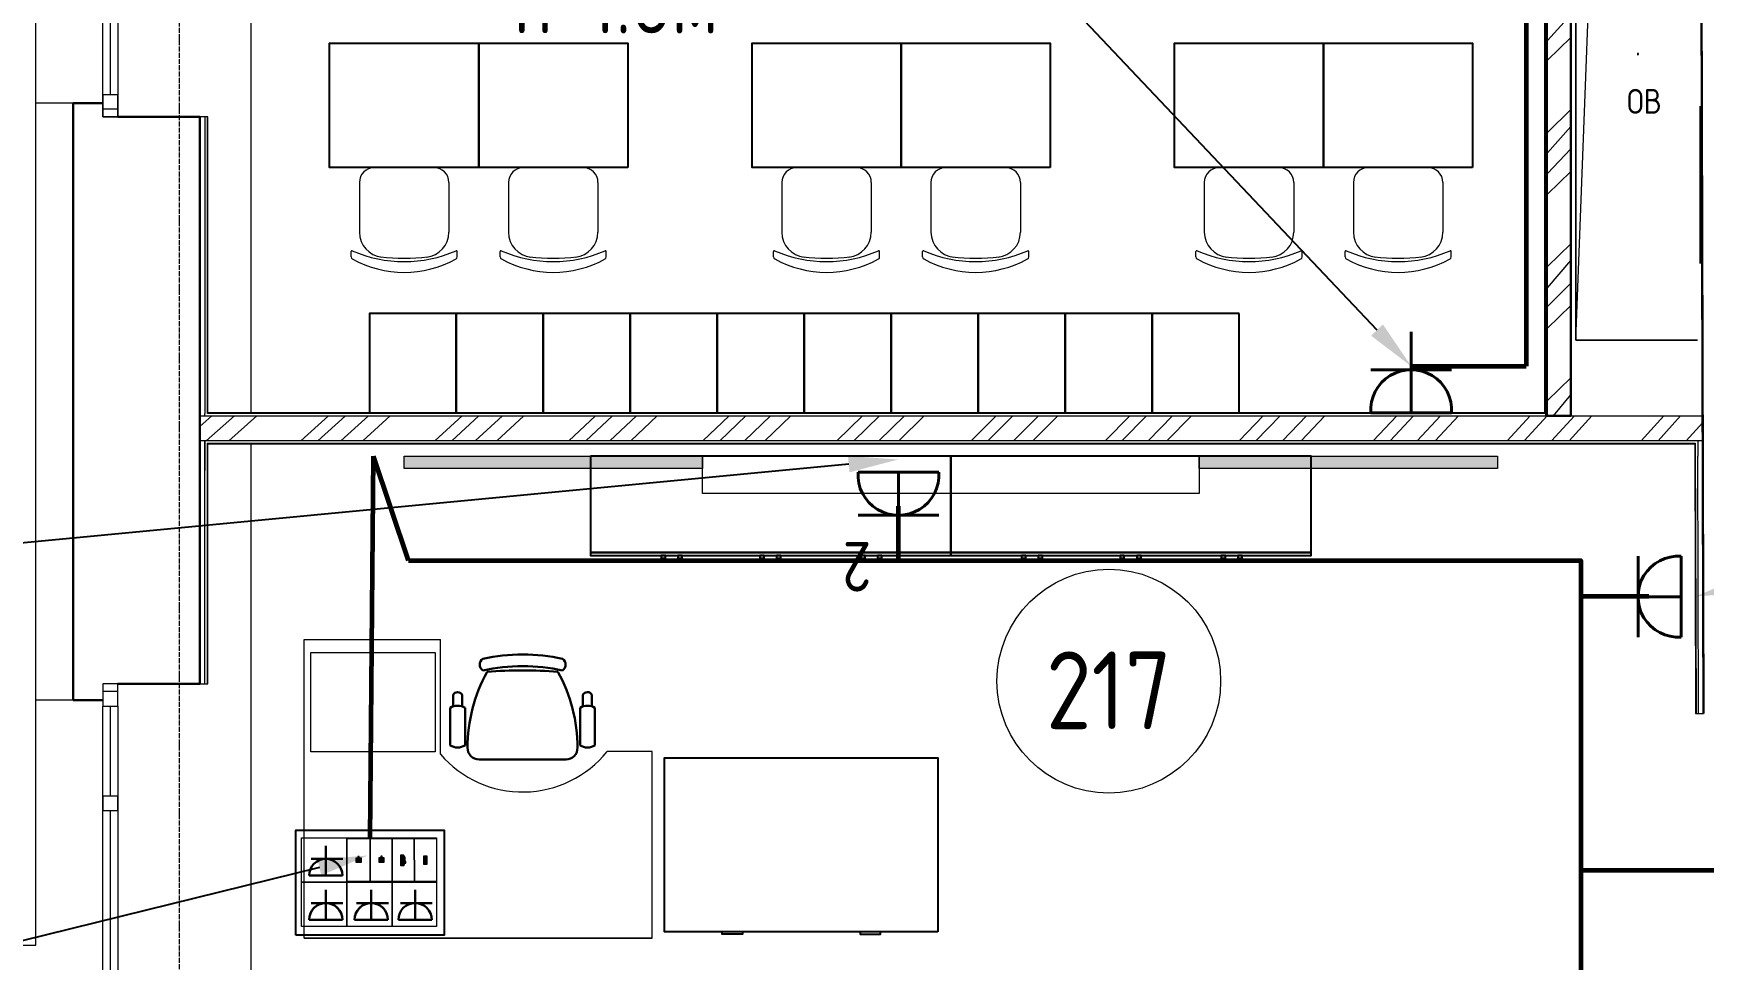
# Model space of a CAD drawing. Header units: millimetres. Extents: x -32 to 417638015, y -35 to 175284279.
# Drawn here: x 416878739 to 416885460, y 175258008 to 175261732 of the extents above; entities that cross this region are included whole.
import ezdxf
from ezdxf import colors
from ezdxf.entities.mleader import LeaderData, LeaderLine
from ezdxf.math import Vec2, Vec3

# ---------------------------------------------------------------- set-up
doc = ezdxf.new("R2010")
doc.units = ezdxf.units.MM
doc.linetypes.add('ADSK_Линия сетки', pattern=[25, 20, -2.5, 0, -2.5])
for name, color, linetype, lineweight in [('_ Окна', 7, 'Continuous', 9), ('_ЭМ_В полу', 26, 'Кабель в трубе', 60), ('_ЭМ_гофра', 5, 'Continuous', 60), ('_ЭМ_ТХобщее_слой', 7, 'Continuous', 30), ('Аннотация', 7, 'Continuous', 18), ('Обобщенные модели', 7, 'Continuous', 18), ('Окна', 7, 'Continuous', 9), ('Оси', 253, 'Continuous', 9), ('Перекрытие', 7, 'Continuous', 18), ('Стены наружные', 7, 'Continuous', 18), ('Стены несущие', 7, 'Continuous', 30), ('Стены отделка', 7, 'Continuous', 30), ('Стены штриховка', 7, 'Continuous', 9), ('ТХ', 5, 'Continuous', 0), ('ШТРИХОВКА', 252, 'Continuous', 15), ('Электро', 250, 'Continuous', 25), ('ЭМ', 5, 'Continuous', 40), ('ЭОМ_Кабель Быт. розеток', 5, 'Continuous', 30), ('ЭОМ_Кабель для СУП', 150, 'Continuous', 9)]:
    doc.layers.add(name, color=color, linetype=linetype, lineweight=lineweight)
for name, color, linetype in [('_ЭМ_Надписи', 7, 'Continuous'), ('PDF _СС_розетки', 7, 'Continuous'), ('ВНУТРЯНКА', 1, 'Continuous'), ('ЭОМ_Лотки рабочие', 5, 'Continuous')]:
    doc.layers.add(name, color=color, linetype=linetype)
doc.layers.add('PDF _ЭОМ _розетки', color=7, linetype='Continuous', true_color=0xeb0000)
doc.layers.add('Линии', color=7, linetype='Continuous', lineweight=9, true_color=0x00a600)
doc.styles.add('ELine', font='txt.shx')
doc.styles.add('GOST Common', font='GOST_Common.ttf', dxfattribs={"width": 0.9, "height": 349.9999999999996})
doc.styles.add('GOST Common_5', font='GOST_Common.ttf', dxfattribs={"width": 0.9, "height": 200})
doc.styles.add('ЭОМ', font='isocpeur.ttf', dxfattribs={"width": 0.85, "height": 250})
doc.linetypes.add('TRAY', pattern='A,12.119257,["_",ELine,S=4.5,R=90,X=0,Y=-1.555839],0.750382,["_",ELine,S=4.5,R=0,X=0,Y=-0.8058489999999999],1.314849,["_",ELine,S=4.5,R=0,X=0,Y=-0.8058489999999999],2.250029,["_",ELine,S=4.5,R=90,X=0,Y=-1.555839],13.565483', length=30)
doc.linetypes.add('Кабель в трубе', pattern='A,8,[133,ltypeshp.shx,S=1,R=0,X=10,Y=1.3],-3,[130,ltypeshp.shx,S=1.5,R=-45,X=-1.5,Y=0],8', length=19)
pattern_1 = [(45, (686.3573730537319, 338.699590410115), (-269.4076836320746, 269.4076836320746), []), (45, (776.1599730537273, 338.699590410115), (-269.4076836320746, 269.4076836320746), []), (45, (865.9625730537227, 338.699590410115), (-269.4076836320746, 269.4076836320746), []), (45, (955.7653730537277, 338.699590410115), (-269.4076836320746, 269.4076836320746), [])]

# ---------------------------------------------------------------- blocks, each defined once
blk = doc.blocks.new('Стул ученич штабелир №5-7')
at = {"color": 0, "linetype": 'ByBlock', "lineweight": -2}
for p, q in [((-120.064222017827, -6.874120663269423e-05), (120.064222017827, 6.874120663269423e-05)), ((-120.0642220180016, -6.874130849610083e-05), (120.0642220177106, 6.874110476928763e-05)), ((-179.935777982173, -59.99993125879337), (-179.935777982173, -260.3112319844695)), ((-179.9357779823476, -59.99993125888795), (-179.9357779823476, -260.3112319845714)), ((180.064222017827, -59.99993125879337), (180.064222017827, -260.3112319844695)), ((180.0642220177106, -59.99993125888795), (180.0642220177106, -260.3112319845714)), ((-213.4357779821148, -359.0004116515302), (-213.4357779821148, -337.3406056039639)), ((-213.4357779822894, -359.0004116516247), (-213.4357779822894, -337.3406056040585)), ((213.564222017827, -359.0004116515302), (213.564222017827, -337.3406056039639)), ((213.5642220176524, -359.0004116516247), (213.5642220176524, -337.3406056040585))]:
    blk.add_line(p, q, dxfattribs=at)
for centre, radius, start, end in [((-119.9357779822312, -59.99993125879337), 60.00000000000227, 90, 180), ((-119.9357779823476, -59.99993125885157), 59.99999999995964, 90, 180), ((120.0642220178852, -59.99993125879337), 60.00000000000227, 0, 90), ((120.0642220177106, -59.99993125885157), 59.99999999995964, 0, 90), ((-79.93577798217302, -260.3112319844549), 100.0000000000176, 180, 264.2584419996841), ((-79.93577798234764, -260.3112319845568), 100.0000000000176, 180, 264.2584419996841), ((80.06422201782698, -260.3112319844549), 100.0000000000176, 275.7415580003159, 0), ((80.06422201765236, -260.3112319845568), 100.0000000000176, 275.7415580003159, 0), ((-210.435777982173, -337.3406056039494), 2.999999999983853, 63.89783268162118, 180), ((-210.4357779823476, -337.340605604044), 2.999999999983853, 63.89783268162118, 180), ((0.06422201782697812, 142.3201924452005), 520.8201237039044, 246.3195110063149, 293.6804889936851), ((0.06422201765235513, 142.3201924450987), 520.8201237039044, 246.3195110063149, 293.6804889936851), ((210.564222017827, -337.3406056039494), 2.999999999983853, 0, 116.1021673183788), ((210.5642220176524, -337.340605604044), 2.999999999983853, 0, 116.1021673183788), ((-203.435777982173, -359.0004116515447), 9.999999999989248, 180, 238.068250632605), ((-203.4357779823476, -359.0004116516466), 9.999999999989248, 180, 238.068250632605), ((0.06422201782697812, 9.04909030158342), 430.5490215606072, 240.9916647866204, 299.0083352133797), ((0.06422201765235513, 9.049090301488832), 430.5490215606072, 240.9916647866204, 299.0083352133797), ((0.06422201782697812, 435.5341415462426), 800.3966485555333, 263.2469772545854, 276.7530227454146), ((0.06422201765235513, 435.5341415461407), 800.3966485555333, 263.2469772545854, 276.7530227454146), ((203.564222017827, -359.0004116515447), 9.999999999989248, 301.931749367395, 0), ((203.5642220176524, -359.0004116516466), 9.999999999989248, 301.931749367395, 0)]:
    blk.add_arc(centre, radius, start, end, dxfattribs=at)
blk = doc.blocks.new('Тх 2 этаж')
at = {"lineweight": 0, "true_color": 0x939598}
h = blk.add_hatch(color=252, dxfattribs=at)
h.dxf.hatch_style = 1
h.paths.add_polyline_path([(1979.99407722929, 26346.52363820921), (1979.99407722929, 26296.52363820921), (779.9940772292903, 26296.52363820921), (779.9940772292903, 26346.52363820921)])
h = blk.add_hatch(color=252, dxfattribs=at)
h.dxf.hatch_style = 1
h.paths.add_polyline_path([(5179.99407722929, 26346.52363820921), (5179.99407722929, 26296.52363820921), (3979.99407722929, 26296.52363820921), (3979.99407722929, 26346.52363820921)])
at = {"color": 252, "linetype": 'Continuous', "true_color": 0x939598}
for p, q in [((1529.99407722929, 25958.55113259784), (2979.99407722929, 25958.55113259784)), ((2979.99407722929, 25958.55113259784), (4429.99407722929, 25958.55113259784)), ((976.7254611783428, 25385.7791086458), (976.7462709405227, 25340.16806265054)), ((1013.471461689449, 25385.70490740769), (1013.466712830472, 25339.99209258979)), ((1499.152983496548, 25385.7038249913), (1499.15985208971, 25339.99101014755)), ((1535.901307828608, 25385.77786243561), (1535.880294763832, 25340.16681653348)), ((964.7082542619901, 25334.37260737404), (964.7079173318343, 25183.19168395916)), ((1024.935448920936, 25334.37247314857), (1024.935111990781, 25183.19154973346)), ((1487.691090951092, 25334.37144182593), (1487.690754020936, 25183.19051841082)), ((1547.915962119703, 25334.37130760535), (1547.915625189547, 25183.19038419047)), ((1081.233158993418, 25126.9288012748), (1431.392456238507, 25126.92802089074))]:
    blk.add_line(p, q, dxfattribs=at)
at = {"color": 252, "linetype": 'Continuous', "lineweight": 5, "true_color": 0x939598}
for p, q in [((377.9940772283589, 24408.52363820921), (377.9940772283589, 25608.52363820921)), ((377.9940772283589, 25608.52363820921), (925.9146523637464, 25608.52363820921)), ((925.9146523637464, 25147.54981065885), (925.9146523637464, 25608.52363820921)), ((1777.994077228359, 25158.52363820921), (1597.098398546106, 25158.52363820927)), ((1777.994077228359, 24408.52363819757), (1777.994077228359, 25158.52363819757)), ((1777.994077228359, 24408.52363820921), (1777.994077228359, 25158.52363820921)), ((1777.994077228359, 24408.52363819757), (377.9940772283589, 24408.52363820921)), ((377.9940772283589, 24408.52363820921), (1777.994077228359, 24408.52363820921))]:
    blk.add_line(p, q, dxfattribs=at)
at = {"color": 252, "true_color": 0x939598}
for points in [[(1079.99407722766, 27507.01640572725), (479.9940772276605, 27507.01640572725), (479.9940772276605, 28007.01640572737), (1079.99407722766, 28007.01640572737)], [(1679.994077228126, 27507.01640572725), (1079.994077228126, 27507.01640572725), (1079.994077228126, 28007.01640572737), (1679.994077228126, 28007.01640572737)], [(2779.994077228126, 27507.01640572725), (2179.994077228126, 27507.01640572725), (2179.994077228126, 28007.01640572737), (2779.994077228126, 28007.01640572737)], [(3379.994077228592, 27507.01640572725), (2779.994077228592, 27507.01640572725), (2779.994077228592, 28007.01640572737), (3379.994077228592, 28007.01640572737)], [(4479.994077228592, 27507.01640572725), (3879.994077228592, 27507.01640572725), (3879.994077228592, 28007.01640572737), (4479.994077228592, 28007.01640572737)], [(5079.994077229057, 27507.01640572725), (4479.994077229057, 27507.01640572725), (4479.994077229057, 28007.01640572737), (5079.994077229057, 28007.01640572737)]]:
    blk.add_lwpolyline(points, close=True, dxfattribs=at)
for points in [[(989.9940772292903, 26920.52363820921), (639.9940772292903, 26920.52363820921), (639.9940772292903, 26520.52363820921), (989.9940772292903, 26520.52363820921), (989.9940772292903, 26920.52363820921)], [(1339.99407722929, 26920.52363820921), (989.9940772292903, 26920.52363820921), (989.9940772292903, 26520.52363820921), (1339.99407722929, 26520.52363820921), (1339.99407722929, 26920.52363820921)], [(1689.99407722929, 26920.52363820921), (1339.99407722929, 26920.52363820921), (1339.99407722929, 26520.52363820921), (1689.99407722929, 26520.52363820921), (1689.99407722929, 26920.52363820921)], [(2039.99407722929, 26920.52363820921), (1689.99407722929, 26920.52363820921), (1689.99407722929, 26520.52363820921), (2039.99407722929, 26520.52363820921), (2039.99407722929, 26920.52363820921)], [(2389.99407722929, 26920.52363820921), (2039.99407722929, 26920.52363820921), (2039.99407722929, 26520.52363820921), (2389.99407722929, 26520.52363820921), (2389.99407722929, 26920.52363820921)], [(2739.99407722929, 26920.52363820921), (2389.99407722929, 26920.52363820921), (2389.99407722929, 26520.52363820921), (2739.99407722929, 26520.52363820921), (2739.99407722929, 26920.52363820921)], [(3089.99407722929, 26920.52363820921), (2739.99407722929, 26920.52363820921), (2739.99407722929, 26520.52363820921), (3089.99407722929, 26520.52363820921), (3089.99407722929, 26920.52363820921)], [(3439.99407722929, 26920.52363820921), (3089.99407722929, 26920.52363820921), (3089.99407722929, 26520.52363820921), (3439.99407722929, 26520.52363820921), (3439.99407722929, 26920.52363820921)], [(3789.99407722929, 26920.52363820921), (3439.99407722929, 26920.52363820921), (3439.99407722929, 26520.52363820921), (3789.99407722929, 26520.52363820921), (3789.99407722929, 26920.52363820921)], [(4139.99407722929, 26920.52363820921), (3789.99407722929, 26920.52363820921), (3789.99407722929, 26520.52363820921), (4139.99407722929, 26520.52363820921), (4139.99407722929, 26920.52363820921)]]:
    blk.add_lwpolyline(points, dxfattribs=at)
at = {"color": 252, "lineweight": 0, "true_color": 0x939598}
for points in [[(1979.99407722929, 26346.52363820921), (1979.99407722929, 26296.52363820921), (779.9940772292903, 26296.52363820921), (779.9940772292903, 26346.52363820921), (1979.99407722929, 26346.52363820921)], [(5179.99407722929, 26346.52363820921), (5179.99407722929, 26296.52363820921), (3979.99407722929, 26296.52363820921), (3979.99407722929, 26346.52363820921), (5179.99407722929, 26346.52363820921)]]:
    blk.add_lwpolyline(points, dxfattribs=at)
at = {"color": 252, "linetype": 'Continuous', "true_color": 0x939598}
for points in [[(1529.99407722929, 26346.52363820921), (1529.99407722929, 25946.52363820921), (2979.99407722929, 25946.52363820921), (2979.99407722929, 26346.52363820921)], [(2979.99407722929, 26346.52363820921), (2979.99407722929, 25946.52363820921), (4429.99407722929, 25946.52363820921), (4429.99407722929, 26346.52363820921)], [(1831.336487424443, 25946.52363820921), (1813.958817634615, 25946.52363820921), (1813.958817634615, 25936.30220468331), (1831.336487424443, 25936.30220468331)], [(1899.015041638981, 25946.52363820921), (1881.637371849152, 25946.52363820921), (1881.637371849152, 25936.30220468331), (1899.015041638981, 25936.30220468331)], [(2228.225936295814, 25946.52363820921), (2210.848266505986, 25946.52363820921), (2210.848266505986, 25936.30220468331), (2228.225936295814, 25936.30220468331)], [(2295.904490510351, 25946.52363820921), (2278.526820720523, 25946.52363820921), (2278.526820720523, 25936.30220468331), (2295.904490510351, 25936.30220468331)], [(2635.248710256885, 25946.52363820921), (2617.871040467056, 25946.52363820921), (2617.871040467056, 25936.30220468331), (2635.248710256885, 25936.30220468331)], [(2702.927264471422, 25946.52363820921), (2685.549594681594, 25946.52363820921), (2685.549594681594, 25936.30220468331), (2702.927264471422, 25936.30220468331)], [(3281.336487424443, 25946.52363820921), (3263.958817634615, 25946.52363820921), (3263.958817634615, 25936.30220468331), (3281.336487424443, 25936.30220468331)], [(3349.015041638981, 25946.52363820921), (3331.637371849152, 25946.52363820921), (3331.637371849152, 25936.30220468331), (3349.015041638981, 25936.30220468331)], [(3678.225936295814, 25946.52363820921), (3660.848266505986, 25946.52363820921), (3660.848266505986, 25936.30220468331), (3678.225936295814, 25936.30220468331)], [(3745.904490510351, 25946.52363820921), (3728.526820720523, 25946.52363820921), (3728.526820720523, 25936.30220468331), (3745.904490510351, 25936.30220468331)], [(4085.248710256885, 25946.52363820921), (4067.871040467056, 25946.52363820921), (4067.871040467056, 25936.30220468331), (4085.248710256885, 25936.30220468331)], [(4152.927264471422, 25946.52363820921), (4135.549594681594, 25946.52363820921), (4135.549594681594, 25936.30220468331), (4152.927264471422, 25936.30220468331)], [(2927.994077228359, 24433.52363820921), (1827.994077228359, 24433.52363820921), (1827.994077228359, 25133.52363820921), (2927.994077228359, 25133.52363820921)]]:
    blk.add_lwpolyline(points, close=True, dxfattribs=at)
at = {"color": 252, "linetype": 'Continuous', "lineweight": 5, "true_color": 0x939598}
for points in [[(3979.99407722929, 26196.52363820921), (1979.99407722929, 26196.52363820921), (1979.99407722929, 26346.52363820921), (3979.99407722929, 26346.52363820921)], [(404.4117862568237, 25557.26871759747), (904.4117862568237, 25557.26871759747), (904.4117862568237, 25157.26871759747), (404.4117862568237, 25157.26871759747)]]:
    blk.add_lwpolyline(points, close=True, dxfattribs=at)
at = {"color": 252, "linetype": 'Continuous', "true_color": 0x939598}
for points in [[(2141.269666156848, 24433.52363820921), (2141.269666156848, 24424.53391789517), (2059.449114457821, 24424.53391789517), (2059.449114457821, 24433.52363820921)], [(2614.71848829987, 24433.52363820921), (2614.71848829987, 24424.53391789517), (2696.539039998897, 24424.53391789517), (2696.539039998897, 24433.52363820921)]]:
    blk.add_lwpolyline(points, dxfattribs=at)
for centre, radius, start, end in [((1257.025393295917, 24801.22849568905), 747.5137961953548, 77.6019923053718, 102.3977723137098), ((1659.719642381417, 25175.39761291415), 624.4633710530684, 150.9067723083456, 180.1214723106648), ((1112.380397250294, 25508.0754911743), 28.12327221800075, 124.2914723103923, 235.7082723040991), ((1257.025289730984, 24754.75868768845), 747.5137961953538, 77.6019923053718, 102.3977723137098), ((1257.022990128375, 23722.92448292318), 1761.918570076576, 85.39382231398093, 94.65462231093323), ((852.9154828650644, 25175.40243153961), 624.4533800444574, 359.8779723083235, 29.10589230348115), ((1401.673539976473, 25508.07484643994), 28.12280751992464, 304.2900723023849, 55.70964231347127), ((994.8229018595302, 25284.35267127602), 58.38480618133872, 58.9509823097884, 121.0487723124128), ((995.1135450528236, 25377.18587076938), 20.23648610886494, 24.89545230953778, 155.3353723126191), ((1517.80341505853, 25284.35150573304), 58.38485265115693, 58.95101230724548, 121.0487723124128), ((1517.543391191983, 25377.2588257973), 20.23648610886201, 24.89545230953778, 155.3353723126191), ((994.8227878835751, 25233.21148582635), 58.38482941624959, 238.9509723039595, 301.0487723124128), ((1080.6384466585, 25172.34072542179), 45.41608186922892, 177.813472307015, 270.7478723090622), ((1431.985047497437, 25172.33971004252), 45.4158030504315, 269.2518723107988, 2.186637302492644), ((1517.803301082342, 25233.21032028337), 58.38480618134817, 238.9509723039595, 301.0487723124128)]:
    blk.add_arc(centre, radius, start, end, dxfattribs=at)
at = {"color": 252, "linetype": 'Continuous', "lineweight": 5, "true_color": 0x939598}
blk.add_arc((1256.930686229724, 25432.90524788323), 437.0347128431037, 220.763286195209, 321.1101143190812, dxfattribs=at)
at = {"layer": 'ТХ', "color": 252, "lineweight": 0, "true_color": 0x939598}
for p in [(779.9940772276605, 27507.01640572725), (1379.994077228126, 27507.01640572725), (2479.994077228126, 27507.01640572725), (3079.994077228592, 27507.01640572725), (4179.994077228592, 27507.01640572725), (4779.994077229523, 27507.01640572725)]:
    blk.add_blockref('Стул ученич штабелир №5-7', p, dxfattribs=at)
blk = doc.blocks.new('План 2 этажа')
h = blk.add_hatch()
h.set_pattern_fill('ANSI34', color=8, scale=20)
h.set_pattern_definition(pattern_1)
h.paths.add_polyline_path([(-214.2402986002853, 31438.49632768584), (-194.077273907722, 31438.49632768585), (308.645120384288, 31438.55585617931), (308.3464703521458, 31538.49632768588), (-214.2402986002853, 31538.49632768588), (-214.2402986002853, 31768.49632768579), (307.7409053487354, 31768.49632768587), (307.3832166110515, 31888.49632768585), (-214.2402986002853, 31888.49632768585), (-308.2402986002853, 31888.49632768585), (-308.2402986002853, 28833.69959041013), (-214.2402986002853, 28833.69959041013)])
h = blk.add_hatch()
h.set_pattern_fill('ANSI34', color=8, scale=20)
h.set_pattern_definition(pattern_1)
h.paths.add_polyline_path([(316.6185456646845, 28733.69953459889), (316.3183009742934, 28833.69959041013), (-5731.430305129034, 28833.69959041013), (-5731.430305129034, 28733.6995345989)])
at = {"layer": '_ Окна', "color": 8}
for p, q in [((-6091.430305129943, 30126.47255032654), (-6091.430305129944, 30486.47255032654)), ((-6061.430305129958, 30066.47255032655), (-6121.430305129958, 30066.47255032655)), ((-6061.430305129965, 27725.69399087432), (-6121.430305129965, 27725.69399087432)), ((-6091.430305129944, 27305.69399087432), (-6091.430305129944, 27665.69399087432)), ((-6091.430305129944, 26505.69399087432), (-6091.430305129944, 27245.69399087432))]:
    blk.add_line(p, q, dxfattribs=at)
at = {"layer": '_ Окна', "color": 8, "lineweight": 18}
for p, q in [((-6121.430305129958, 30126.47255032655), (-6061.430305129958, 30126.47255032655)), ((-6121.430305129958, 30036.47255032655), (-6121.430305129958, 30126.47255032655)), ((-6061.430305129958, 30126.47255032655), (-6061.430305129958, 30036.47255032655)), ((-6061.430305129958, 30036.47255032655), (-6121.430305129958, 30036.47255032655)), ((-6061.430305129965, 27755.69399087432), (-6121.430305129965, 27755.69399087432)), ((-6121.430305129965, 27755.69399087432), (-6121.430305129965, 27665.69399087432)), ((-6061.430305129965, 27665.69399087432), (-6061.430305129965, 27755.69399087432)), ((-6121.430305129965, 27665.69399087432), (-6061.430305129965, 27665.69399087432)), ((-6121.430305129963, 27305.69399087432), (-6061.430305129963, 27305.69399087432)), ((-6121.430305129963, 27245.69399087432), (-6121.430305129963, 27305.69399087432)), ((-6061.430305129963, 27305.69399087432), (-6061.430305129963, 27245.69399087432)), ((-6061.430305129963, 27245.69399087432), (-6121.430305129963, 27245.69399087432))]:
    blk.add_line(p, q, dxfattribs=at)
at = {"layer": 'Линии', "color": 8}
blk.add_circle((-2073.7050803483, 27766.89781192417), 450.0000000000006, dxfattribs=at)
at = {"layer": 'Обобщенные модели', "color": 8}
for p, q in [((-194.0772739077213, 29138.49632768585), (-194.0772739077213, 31438.49632768585)), ((-194.0772739077213, 31438.49632768585), (-194.0772739077213, 29138.49632768585)), ((-194.0772739077213, 29138.49632768585), (-110.7439405743951, 31355.16299435252)), ((305.9227260922786, 30078.70193035294), (305.9227260922786, 29445.98112411815)), ((305.9227260922786, 29445.98112411815), (305.9227260922786, 30078.70193035294)), ((295.4030753183682, 29138.49632768585), (-194.0772739077213, 29138.49632768585)), ((-194.0772739077213, 29138.49632768585), (295.4030753183682, 29138.49632768585))]:
    blk.add_line(p, q, dxfattribs=at)
for radius, start, end in [(2.500000000000002, 0, 180), (2.500000000000002, 180, 0), (2.499999999999999, 60.00000000004216, 165.0000000000051), (2.500000000000002, 194.9999999999949, 269.9999999999996), (2.499999999999998, 299.9999999999578, 0)]:
    blk.add_arc((55.92272609227803, 30288.49632768585), radius, start, end, dxfattribs=at)
at = {"layer": 'Окна', "color": 8}
for p, q in [((-6121.430305129956, 30126.47255032654), (-6121.430305129956, 30486.47255032654)), ((-6061.430305129868, 30486.47255032654), (-6061.430305129868, 30126.47255032654)), ((-6121.430305129958, 30126.47255032655), (-6121.430305129958, 30036.47255032655)), ((-6061.430305129958, 30036.47255032655), (-6061.430305129958, 30126.47255032655)), ((-6121.430305129958, 30036.47255032655), (-6061.430305129958, 30036.47255032655)), ((-6121.430305129965, 27755.69399087432), (-6121.430305129965, 27665.69399087432)), ((-6061.430305129965, 27755.69399087432), (-6121.430305129965, 27755.69399087432)), ((-6061.430305129965, 27665.69399087432), (-6061.430305129965, 27755.69399087432)), ((-6121.430305129957, 27305.69399087432), (-6121.430305129957, 27665.69399087432)), ((-6061.430305129868, 27665.69399087432), (-6061.430305129868, 27305.69399087432)), ((-6121.430305129963, 27305.69399087432), (-6121.430305129963, 27245.69399087432)), ((-6061.430305129963, 27245.69399087432), (-6061.430305129963, 27305.69399087432)), ((-6121.430305129956, 26505.69399087432), (-6121.430305129957, 27245.69399087432)), ((-6061.430305129868, 27245.69399087432), (-6061.430305129868, 26505.69399087432))]:
    blk.add_line(p, q, dxfattribs=at)
at = {"layer": 'Оси', "color": 8, "linetype": 'ADSK_Линия сетки'}
blk.add_line((-5814.077273907838, -4690.674102031637), (-5814.077273907722, 44448.76377897623), dxfattribs=at)
at = {"layer": 'Перекрытие', "color": 8}
for p, q in [((-5525.219042715908, 28845.63481810716), (-5525.219042715849, 31784.47255032652)), ((-5525.219042715733, 26007.69399087433), (-5525.219042715849, 28721.6995345989))]:
    blk.add_line(p, q, dxfattribs=at)
at = {"layer": 'Стены наружные', "color": 8}
for p, q in [((-6391.430305128975, 30091.47255032655), (-6391.430305128975, 31731.47255032655)), ((-6391.430305128975, 26705.58783949746), (-6391.430305128975, 27690.69399087431)), ((-6511.430305128451, 26705.58783949746), (-6391.430305128975, 26705.58783949746))]:
    blk.add_line(p, q, dxfattribs=at)
at = {"layer": 'Стены несущие', "color": 8}
for p, q in [((300.6662877866183, 34108.59840093218), (320.0063444130355, 27636.62729761211)), ((312.7776813183445, 30078.72236318863), (300.7656698247301, 34108.59869791339)), ((-314.2402986003435, 31904.49632768585), (-314.2402986003435, 28833.69959041013)), ((-214.2402986002853, 28833.69959041013), (-214.2402986002853, 31438.49632768584)), ((-6241.430305128975, 30091.47255032654), (-6241.430305128975, 27690.69399087434)), ((-6121.430305129965, 30091.47255032654), (-6241.430305128975, 30091.47255032654)), ((-5731.430305129034, 30036.47255032657), (-6061.430305129965, 30036.47255032657)), ((-5731.430305129034, 27755.69399087434), (-5731.430305129034, 30036.47255032657)), ((319.9124458100996, 27636.62701701687), (314.4798820650904, 29446.00681651027)), ((-314.2402986003435, 28833.69959041013), (-214.2402986002853, 28833.69959041013)), ((-5731.430305128219, 28613.60693559789), (-5731.430305128219, 27755.69399087434)), ((-6061.430305129965, 27755.69399087434), (-5731.430305129034, 27755.69399087434)), ((-6241.430305128975, 27690.69399087434), (-6121.430305129907, 27690.69399087434))]:
    blk.add_line(p, q, dxfattribs=at)
at = {"layer": 'Стены отделка', "color": 8, "lineweight": 9}
for p, q in [((-320.2402986002853, 31913.4963276858), (-320.2402986002853, 28845.69959041013)), ((-308.2402986002853, 28833.69959041013), (-308.2402986002853, 31888.49632768585)), ((-6391.430305128975, 27690.69399087431), (-6391.430305128975, 30091.47255032655)), ((-6241.430305128975, 30091.47255032655), (-6391.430305128975, 30091.47255032655)), ((-5699.430305128917, 30036.47255032657), (-5731.430305128917, 30036.47255032657)), ((-5699.430305128917, 28845.69959041013), (-5699.430305128917, 30036.47255032657)), ((-5711.430305128917, 28833.69959041013), (-5711.430305128917, 28843.69959041009)), ((-320.2402986002853, 28845.69959041013), (-5699.430305128917, 28845.69959041013)), ((-5731.430305129034, 28833.69959041013), (316.4291581804282, 28833.69959041013)), ((316.8026931636268, 28733.69953459889), (-5731.430305129034, 28733.6995345989)), ((-5711.430305128277, 28733.69953459891), (-5711.430305128277, 28613.60693559789)), ((-5711.430305128917, 28613.60693559789), (-5711.430305128917, 28733.6995345989)), ((-5699.505012024951, 28721.6995345989), (284.6544307729346, 28721.6995345989)), ((-5699.430305128277, 27755.69399087434), (-5699.430305128277, 28721.6995345989)), ((284.6544307729346, 28721.6995345989), (287.912588682957, 27636.53139250942)), ((296.6184555180953, 28733.69953459889), (296.8046069546835, 28671.69959041007)), ((-5731.430305128219, 27755.69399087434), (-5699.430305128277, 27755.69399087434)), ((-6241.430305128975, 27690.69399087431), (-6391.430305128975, 27690.69399087431)), ((287.912588682957, 27636.53139250942), (319.9124458100996, 27636.62701701687))]:
    blk.add_line(p, q, dxfattribs=at)
at = {"layer": 'Стены штриховка', "color": 8}
for p, q in [((-318.2402986002271, 31904.49632768585), (-318.2402986003435, 28843.69959041017)), ((-5711.430305128917, 30036.47255032657), (-5711.430305128917, 28843.69959041009)), ((-5701.430305128975, 28843.69959041009), (-5701.430305128975, 30036.47255032657)), ((-318.2402986003435, 28843.69959041017), (-5701.430305128975, 28843.69959041009)), ((-5701.505012025009, 28723.69953459893), (286.648434897128, 28723.69953459893)), ((-5701.430305128219, 27755.69399087434), (-5701.430305128277, 28723.69953459894)), ((286.648434897128, 28723.69953459893), (289.9125797534361, 27636.53736904113)), ((299.9125351056573, 27636.56725169973), (296.8046069546835, 28671.69959041014)), ((-5711.430305128277, 27755.69399087434), (-5711.430305128277, 28613.60693559789))]:
    blk.add_line(p, q, dxfattribs=at)
at = {"layer": 'ЭОМ_Лотки рабочие'}
blk.add_blockref('Тх 2 этаж', (-5689.424382357276, 2325.175952200887), dxfattribs=at)
at = {"layer": 'Аннотация', "color": 8, "insert": (11.73964996763971, 30148.30560315066), "char_height": 100, "width": 156.348, "attachment_point": 1, "line_spacing_factor": 1.022765581104984, "style": 'GOST Common_5'}
blk.add_mtext('\\pxt3.6,7.2,10.8,14.4,18,21.6,25.2,28.8,32.4,36,39.6,43.2,46.8,50.4,54,57.6,61.2,64.8,68.4,72,75.6,79.2,82.8,86.4,90,93.6,97.2,100.8,104.4,108,111.6,115.2;{ОВ}', dxfattribs=at)
at = {"layer": 'Аннотация', "color": 8, "lineweight": 9, "insert": (-2073.7050803483, 27729.94969166588), "char_height": 312.5000000000001, "width": 520.2111192702771, "attachment_point": 5, "line_spacing_factor": 1.022765581104984, "style": 'GOST Common'}
blk.add_mtext('217', dxfattribs=at)
blk = doc.blocks.new('_ЭМ_ТХ2_2ЭТАЖнов')
at = {"color": 252, "linetype": 'Continuous', "true_color": 0x939598}
for p, q in [((1654.646968780289, 27950.02749438906), (3104.646968780289, 27950.02749438906)), ((3104.646968780289, 27950.02749438906), (4554.646968780289, 27950.02749438906)), ((1101.378352729284, 27377.25547043698), (1101.399162491463, 27331.64442444173)), ((1138.12435324039, 27377.18126919888), (1138.119604381413, 27331.46845438097)), ((1623.805875047488, 27377.18018678249), (1623.81274364065, 27331.46737193874)), ((1660.554199379549, 27377.2542242268), (1660.533186314773, 27331.64317832466)), ((1089.361145812931, 27325.84896916522), (1089.360808882775, 27174.66804575034)), ((1149.588340471877, 27325.84883493975), (1149.588003541721, 27174.66791152464)), ((1612.343982502032, 27325.84780361712), (1612.343645571877, 27174.666880202)), ((1672.568853670644, 27325.84766939653), (1672.568516740488, 27174.66674598166)), ((1205.886050544359, 27118.40516306599), (1556.045347789448, 27118.40438268193))]:
    blk.add_line(p, q, dxfattribs=at)
at = {"color": 252, "linetype": 'Continuous', "lineweight": 5, "true_color": 0x939598}
for p, q in [((502.6469687793578, 26400.00000000042), (502.6469687793578, 27600.00000000042)), ((502.6469687793578, 27600.00000000042), (1050.567543914745, 27600.00000000042)), ((1050.567543914745, 27139.02617245005), (1050.567543914745, 27600.00000000042)), ((1902.646968779358, 27150.00000000042), (1721.751290097105, 27150.00000000048)), ((1902.646968779358, 26399.99999998878), (1902.646968779358, 27149.99999998878)), ((1902.646968779358, 26400.00000000042), (1902.646968779358, 27150.00000000042)), ((1902.646968779358, 26399.99999998878), (502.6469687793578, 26400.00000000042)), ((502.6469687793578, 26400.00000000042), (1902.646968779358, 26400.00000000042))]:
    blk.add_line(p, q, dxfattribs=at)
at = {"color": 252, "linetype": 'Continuous', "true_color": 0x939598}
for centre, radius, start, end in [((1237.033288801234, 27499.55185296548), 28.12327221800075, 124.2914723102376, 235.7082723052254), ((1381.678181281924, 26746.23504947962), 747.5137961953538, 77.60199230505852, 102.397772314023), ((1381.678284846916, 26792.70485748024), 747.5137961953548, 77.60199230505852, 102.397772314023), ((1526.326431527414, 27499.55120823112), 28.12280751992464, 304.2900723030044, 55.70964231442149), ((1784.372533932416, 27166.87397470533), 624.4633710530684, 150.9067723080416, 180.1214723106643), ((1381.675881679374, 25714.40084471436), 1761.918570076576, 85.3938223140479, 94.65462231088247), ((977.5683744160051, 27166.8787933308), 624.4533800444574, 359.877972308325, 29.105892302794), ((1119.766436603764, 27368.66223256055), 20.23648610886494, 24.89545231006347, 155.3353723118577), ((1642.196282742923, 27368.73518758848), 20.23648610886201, 24.89545231006347, 155.3353723118577), ((1119.475793410471, 27275.82903306721), 58.38480618133872, 58.95098230891718, 121.0487723124845), ((1642.456306609471, 27275.82786752421), 58.38485265115693, 58.95101230680429, 121.0487723124845), ((1119.475679434516, 27224.68784761754), 58.38482941624959, 238.9509723044859, 301.0487723124845), ((1205.291338209441, 27163.817087213), 45.41608186922892, 177.8134723070741, 270.747872309065), ((1556.637939048436, 27163.81607183372), 45.4158030504315, 269.2518723108124, 2.186637302555273), ((1642.456192633341, 27224.68668207455), 58.38480618134817, 238.9509723044859, 301.0487723124845)]:
    blk.add_arc(centre, radius, start, end, dxfattribs=at)
at = {"color": 252, "linetype": 'Continuous', "lineweight": 5, "true_color": 0x939598}
blk.add_arc((1381.583577780722, 27424.38160967443), 437.0347128431037, 220.7632861938922, 321.1101143196935, dxfattribs=at)
at = {"layer": 'ТХ', "color": 252, "lineweight": 0, "true_color": 0x939598}
for p in [(904.6469687786011, 29498.49276751847), (1504.646968779067, 29498.49276751847), (2604.646968779067, 29498.49276751847), (3204.646968779532, 29498.49276751847), (4304.646968779532, 29498.49276751847), (4904.646968780464, 29498.49276751847)]:
    blk.add_blockref('Стул ученич штабелир №5-7', p, dxfattribs=at)
blk = doc.blocks.new('розетк для люка')
at = {"layer": 'ВНУТРЯНКА', "color": 5, "lineweight": 30, "ltscale": 100, "transparency": 33554687}
blk.add_line((-67.11747854948044, -58.844417036511), (-67.11747854948044, 69.0245871595107), dxfattribs=at)
at = {"layer": 'Электро', "color": 5, "lineweight": 30, "transparency": 33554687}
for p, q in [((0, 67.26808135141619), (0, -67.26808135141619)), ((0, 0.0003593091387301683), (-120.061785097234, 0.0003593091387301683))]:
    blk.add_line(p, q, dxfattribs=at)
blk.add_ellipse((0.1495329299941659, 0), major_axis=(47.56583400309081, 47.56583400309035), ratio=0.9999999999999749, start_param=0.7876211000824064, end_param=3.924767880302308, dxfattribs=at)
blk = doc.blocks.new('Люк на 6 мест')
h = blk.add_hatch(color=256)
h.dxf.hatch_style = 1
h.paths.add_polyline_path([(-284.6164134591818, 515.7474190315988), (-284.5652974923141, 526.8375173213717), (-319.1556172966957, 526.9969494201068), (-319.2067332635634, 515.906851130334)])
h = blk.add_hatch(color=256)
h.dxf.hatch_style = 1
h.paths.add_polyline_path([(-323.7025677859856, 435.0548833542289), (-323.7022941317482, 435.1142552340189), (-313.005850428257, 442.7868896221062), (-289.0984504525622, 442.7241952550849), (-279.4343289099706, 434.9577158932825), (-279.4340552561989, 435.0170877726068), (-279.3240828458293, 422.808255480255), (-323.5925953751503, 422.8460510616442)])
h = blk.add_hatch(color=256)
h.dxf.hatch_style = 1
h.paths.add_polyline_path([(-311.7315014389605, 334.8334641364127), (-311.7421021068731, 341.7084559640571), (-317.2420955689886, 341.6999754296339), (-317.2505761034117, 347.1999688908181), (-311.750582641529, 347.2084494252413), (-311.7611833096744, 354.0834412533513), (-292.5112061932014, 354.1131231245308), (-292.4815243222547, 334.8631460071265)])
h = blk.add_hatch(color=256)
h.dxf.hatch_style = 1
h.paths.add_polyline_path([(-311.2660800683661, 243.1889807875316), (-311.2766807362786, 250.063972615176), (-316.7766741983942, 250.0554920807529), (-316.7851547328173, 255.5554855419371), (-311.2851612709346, 255.5639660763602), (-311.29576193908, 262.4389579044703), (-292.0457848226069, 262.4686397756498), (-292.0161029516603, 243.2186626582454)])
for p, q in [((-323.7025677855199, 435.0548833542289), (-323.7022941317482, 435.1142552340189)), ((-323.5925953751503, 422.8460510616442), (-323.7025677855199, 435.0548833542289)), ((-279.3240828458293, 422.808255480255), (-323.5925953751503, 422.8460510616442)), ((-289.0984504525622, 442.7241952550849), (-296.8204412725827, 442.7122885844456)), ((-296.8204412725827, 442.7122885844456), (-296.8085346021762, 434.9902977641923)), ((-289.0865437821558, 435.0022044345988), (-289.0984504525622, 442.7241952550849)), ((-289.0865437821558, 435.0022044345988), (-279.4340552561989, 435.0170877726068)), ((-279.4340552561989, 435.0170877726068), (-279.3240828458293, 422.808255480255))]:
    blk.add_line(p, q)
for points in [[(-215.4657629050489, 477.0801654207753), (-388.3062678503629, 476.7635674309568), (-388.3062678503629, 565.6642030309304), (-215.4657629050489, 565.9808010207489)], [(-215.4657629050489, 388.1795298208017), (-388.3062678503629, 387.8629318309831), (-388.3062678503629, 476.7635674309568), (-215.4657629050489, 477.0801654207753)], [(-284.5652974918485, 526.8375173213717), (-284.6164134587161, 515.7474190315988), (-319.2067332635634, 515.906851130334), (-319.1556172966957, 526.9969494201068)], [(-215.4657629050489, 299.2788942208281), (-388.3062678503629, 298.9622962310095), (-388.3062678503629, 387.8629318309831), (-215.4657629050489, 388.1795298208017)], [(-215.8419085670903, 205.4565212957386), (-388.6824135124043, 205.1399233059201), (-388.3062678503629, 298.9631910803387), (-215.4657629050489, 299.2797890701572)]]:
    blk.add_lwpolyline(points, close=True)
for points in [[(-311.750582641529, 347.2084494252413), (-317.2505761034117, 347.1999688908181), (-317.2420955689886, 341.6999754296339), (-311.7421021068731, 341.7084559640571)], [(-311.750582641529, 347.2084494252413), (-311.7611833096744, 354.0834412533513), (-292.5112061932014, 354.1131231245308)], [(-292.5112061932014, 354.1131231245308), (-292.4815243222547, 334.8631460071265), (-311.7315014389605, 334.8334641364127), (-311.7421021068731, 341.7084559640571)], [(-311.2851612709346, 255.5639660763602), (-316.7851547328173, 255.5554855419371), (-316.7766741983942, 250.0554920807529), (-311.2766807362786, 250.063972615176)], [(-311.2851612709346, 255.5639660763602), (-311.29576193908, 262.4389579044703), (-292.0457848226069, 262.4686397756498)], [(-292.0457848226069, 262.4686397756498), (-292.0161029516603, 243.2186626582454), (-311.2660800683661, 243.1889807875316), (-311.2766807362786, 250.063972615176)]]:
    blk.add_lwpolyline(points)
at = {"layer": 'PDF _СС_розетки', "linetype": 'Continuous', "lineweight": 20, "transparency": 33554687}
for points in [[(-391.1627966398373, 565.9808010207489), (-213.3615254396573, 565.9808010207489), (-213.3615254396573, 388.1795298208017), (-391.1627966398373, 388.1795298208017)], [(-391.1627966398373, 388.1795298208017), (-213.3615254396573, 388.1795298208017), (-213.3615254396573, 205.2982223008294), (-391.1627966398373, 205.2982223008294)], [(-391.1627966398373, 388.1795298208017), (-213.3615254396573, 388.1795298208017), (-213.3615254396573, 205.2982223008294), (-391.1627966398373, 205.2982223008294)], [(-391.1627966398373, 205.2982223008294), (-213.3615254396573, 205.2982223008294), (-213.3615254396573, 22.41691478085704), (-391.1627966398373, 22.41691478085704)]]:
    blk.add_lwpolyline(points, close=True, dxfattribs=at)
at = {"layer": 'PDF _ЭОМ _розетки', "color": 3, "linetype": 'Continuous', "lineweight": 25, "transparency": 33554687}
blk.add_lwpolyline([(0, 0), (-421.6430145595223, 0), (-421.6430145595223, 596.4610189408995), (0, 596.4610189408995)], close=True, dxfattribs=at)
at = {"layer": 'PDF _ЭОМ _розетки', "color": 7, "linetype": 'Continuous', "lineweight": 20, "transparency": 33554687}
for points in [[(-35.56025423947722, 388.1795298208017), (-213.3615254396573, 388.1795298208017), (-213.3615254396573, 565.9808010207489), (-35.56025423947722, 565.9808010207489)], [(-35.56025423947722, 205.2982223008294), (-213.3615254396573, 205.2982223008294), (-213.3615254396573, 388.1795298208017), (-35.56025423947722, 388.1795298208017)], [(-35.56025423947722, 22.41691478085704), (-213.3615254396573, 22.41691478085704), (-213.3615254396573, 205.2982223008294), (-35.56025423947722, 205.2982223008294)]]:
    blk.add_lwpolyline(points, close=True, dxfattribs=at)
at = {"layer": 'ВНУТРЯНКА', "color": 5, "lineweight": 30, "ltscale": 100, "transparency": 33554687}
for p, q in [((-128.9823544034734, 244.7195189581253), (-128.9823544034734, 372.5885231543798)), ((-128.8328214734793, 244.7195189581253), (-128.8328214734793, 372.588523154147)), ((-306.7836256036535, 61.83821143815294), (-306.7836256036535, 189.7072156344075)), ((-306.6340926736593, 61.83821143815294), (-306.6340926736593, 189.7072156341746)), ((-128.8328214734793, 61.83821143815294), (-128.8328214734793, 189.7072156341746))]:
    blk.add_line(p, q, dxfattribs=at)
at = {"layer": 'ВНУТРЯНКА', "color": 1, "lineweight": 30, "ltscale": 100, "transparency": 33554687}
blk.add_line((-128.9823544034734, 61.83821143815294), (-128.9823544034734, 189.7072156344075), dxfattribs=at)
at = {"layer": 'Электро', "color": 5, "lineweight": 30, "transparency": 33554687}
for p, q in [((-61.864875853993, 370.8320173460525), (-61.864875853993, 236.2958546432201)), ((-61.71534292399883, 370.8320173460525), (-61.71534292399883, 236.2958546432201)), ((-61.864875853993, 303.564295303775), (-181.9266609512269, 303.564295303775)), ((-61.71534292399883, 303.564295303775), (-181.7771280212328, 303.564295303775)), ((-239.5166141241789, 187.9507098260801), (-239.5166141241789, 53.41454712324776)), ((-61.71534292399883, 187.9507098260801), (-61.71534292399883, 53.41454712324776)), ((-239.6661470541731, 120.6829877838027), (-359.727932151407, 120.6829877838027)), ((-239.5166141241789, 120.6829877838027), (-359.5783992214128, 120.6829877838027)), ((-61.71534292399883, 120.6829877838027), (-181.7771280212328, 120.6829877838027))]:
    blk.add_line(p, q, dxfattribs=at)
at = {"layer": 'Электро', "color": 1, "lineweight": 30, "transparency": 33554687}
for p, q in [((-239.6661470541731, 187.9507098260801), (-239.6661470541731, 53.41454712324776)), ((-61.864875853993, 187.9507098260801), (-61.864875853993, 53.41454712324776)), ((-61.864875853993, 120.6829877838027), (-181.9266609512269, 120.6829877838027))]:
    blk.add_line(p, q, dxfattribs=at)
at = {"layer": 'Электро', "color": 5, "lineweight": 30, "transparency": 33554687}
for centre in [(-61.71534292399883, 303.5639359946363), (-61.56580999400467, 303.5639359946363), (-239.5166141241789, 120.6826284746639), (-239.3670811941847, 120.6826284746639), (-61.56580999400467, 120.6826284746639)]:
    blk.add_ellipse(centre, major_axis=(47.56583400309081, 47.56583400309035), ratio=0.9999999999999749, start_param=0.7876211000824064, end_param=3.924767880302308, dxfattribs=at)
at = {"layer": 'Электро', "color": 1, "lineweight": 30, "transparency": 33554687}
blk.add_ellipse((-61.71534292399883, 120.6826284746639), major_axis=(47.56583400309081, 47.56583400309035), ratio=0.9999999999999749, start_param=0.7876211000824064, end_param=3.924767880302308, dxfattribs=at)
at = {"color": 5, "linetype": 'TRAY', "lineweight": 53, "transparency": 33554687}
blk.add_blockref('розетк для люка', (-61.864875853993, 480.2570590768009), dxfattribs=at)
blk = doc.blocks.new('1м розетка IP20')
at = {"layer": 'ЭМ', "color": 5}
for p, q in [((-10.46755168188247, 162.7321568910265), (-10.46755168192612, -162.7321568912412)), ((163.0684657593665, 162.7321568816078), (163.0684657593374, -162.7321569010965)), ((-10.46755168189702, -1.091393642127514e-10), (315.4856732268672, -3.637978807091713e-11))]:
    blk.add_line(p, q, dxfattribs=at)
blk.add_arc((0, 0), 163.0684657580474, 266.3195877734414, 93.6804122265587, dxfattribs=at)
blk = doc.blocks.new('2м розетка IP20')
at = {"layer": 'ЭМ', "color": 5}
for p, q in [((-494124.5288989447, -357092.425935962), (-494124.5288989448, -356766.4727110532)), ((-494287.2610558264, -356918.8899185207), (-493961.7967420437, -356918.8899185208)), ((-494287.2610558359, -357092.4259359619), (-493961.7967420536, -357092.425935962))]:
    blk.add_line(p, q, dxfattribs=at)
blk.add_arc((-494124.5288989448, -357081.9583842801), 163.0684657580474, 356.3195877733476, 183.6804122266523, dxfattribs=at)
at = {"layer": 'ЭОМ_Кабель Быт. розеток', "color": 7, "insert": (-494016.0561024608, -356612.1914261652), "char_height": 200, "attachment_point": 1, "style": 'ЭОМ'}
blk.add_mtext_dynamic_manual_height_columns('2', width=91.25622940808535, gutter_width=1250, heights=[0], dxfattribs=at)

msp = doc.modelspace()

# ---------------------------------------------------------------- block references
at = {"layer": 'ШТРИХОВКА'}
msp.add_blockref('План 2 этажа', (416885140.0062945, 175231360.8653707), dxfattribs=at)

# ---------------------------------------------------------------- next in the draw order: linework, layer by layer
at = {"layer": '_ЭМ_В полу', "ltscale": 25}
msp.add_lwpolyline([(416880093.5013846, 175258494.4613996), (416880107.8586683, 175260032.5649611)], dxfattribs=at)
at = {"layer": '_ЭМ_гофра', "linetype": 'ByBlock'}
for points in [[(416884745.7444893, 175267669.2414675), (416884745.7444893, 175260394.0649611)], [(416884283.2104928, 175260394.0649611), (416884745.7444893, 175260394.0649611)], [(416880247.4480788, 175259612.6874684), (416880107.8586683, 175260032.5649611)], [(416882218.8958812, 175259831.6081591), (416882218.8958812, 175259612.6874684)], [(416880247.4480788, 175259612.6874684), (416884966.3023924, 175259612.6874684), (416884966.3023924, 175258367.3416478), (416886099.0715888, 175258367.3416478)], [(416885239.0043859, 175259468.5118781), (416884966.3023924, 175259468.5118781)], [(416884966.3023924, 175258367.3416478), (416884966.3023924, 175252662.0681439), (416879988.3308708, 175252667.7632893), (416879988.3308708, 175252362.9066596)]]:
    msp.add_lwpolyline(points, dxfattribs=at)

# ---------------------------------------------------------------- next in the draw order: block references
at = {"layer": '_ЭМ_ТХобщее_слой', "lineweight": 50}
msp.add_blockref('_ЭМ_ТХ2_2ЭТАЖнов', (416879325.9290206, 175231694.5649611), dxfattribs=at)
at = {"layer": 'ЭМ'}
for p, rotation in [((416884283.2104928, 175260217.0325128), 90.00000000000914), ((416885359.0677626, 175259467.3723988), 180.0000000000092)]:
    msp.add_blockref('1м розетка IP20', p, dxfattribs=dict(at, rotation=rotation))
at = {"layer": 'ЭОМ_Кабель Быт. розеток', "rotation": 180}
msp.add_blockref('2м розетка IP20', (416388095.2224353, 174902875.6936007), dxfattribs=at)
at = {"layer": 'ЭОМ_Кабель для СУП', "color": 217, "linetype": 'ByBlock', "lineweight": 40, "true_color": 0x93278f, "transparency": 33554687, "rotation": 270}
msp.add_blockref('Люк на 6 мест', (416879794.5381935, 175258106.1551318), dxfattribs=at)

# ---------------------------------------------------------------- next in the draw order: leaders
at = {"layer": '_ЭМ_Надписи', "color": 7, "ltscale": 5}
ml = msp.add_multileader_mtext('Standard', dxfattribs=at)
ml.set_content('{\\fGOST Common|b0|i0|c204|p34;\\W0.9;\\C256;2ЩРС-1\\fISOCPEUR|b0|i0|c204|p34;\\W0.85; Гр.2 \\PРезерв\\P\\fGOST Common|b0|i0|c0|p34;\\W0.9;h=\\fGOST Common|b0|i0|c204|p34;1\\fGOST Common|b0|i0|c0|p34;.\\fGOST Common|b0|i0|c204|p34;8м}', color=1, style='ЭОМ')
ml.set_leader_properties()
ml.build(insert=Vec2(0, 0))
ml.multileader.update_dxf_attribs({"text_left_attachment_type": 6, "text_right_attachment_type": 6, "dogleg_length": 0, "arrow_head_size": 200})
ctx = ml.context
ctx.base_point, ctx.char_height, ctx.arrow_head_size, ctx.landing_gap_size, ctx.plane_origin = Vec3(416880670.021028, 175262515.9343007), 250, 200, 0, Vec3(416871617.605849, 175277257.6692839)
ctx.left_attachment, ctx.right_attachment = 6, 6
notes = []
notes.append((ctx, [(1, (1, 1, 0), (416882276.271028, 175262515.9343007), (-1, 0), 0, [(0, [(416884283.2104928, 175260394.0649611)], 0, [])])]))
ctx.mtext.insert, ctx.mtext.width, ctx.mtext.defined_height, ctx.mtext.flow_direction = Vec3(416880670.021028, 175262815.9343007), 2880, 545.6159617257083, 5
ml = msp.add_multileader_mtext('Standard', dxfattribs=at)
ml.set_content('{\\fGOST Common|b0|i0|c204|p34;\\W0.9;\\C256;2ЩРС-1\\fISOCPEUR|b0|i0|c204|p34;\\W0.85; Гр.3 \\PРезерв\\P\\fGOST Common|b0|i0|c0|p34;\\W0.9;h=\\fGOST Common|b0|i0|c204|p34;1\\fGOST Common|b0|i0|c0|p34;.\\fGOST Common|b0|i0|c204|p34;8м}', color=1, style='ЭОМ')
ml.set_leader_properties()
ml.build(insert=Vec2(0, 0))
ml.multileader.update_dxf_attribs({"text_left_attachment_type": 6, "text_right_attachment_type": 6, "dogleg_length": 0, "arrow_head_size": 200})
ctx = ml.context
ctx.base_point, ctx.char_height, ctx.arrow_head_size, ctx.landing_gap_size, ctx.plane_origin = Vec3(416890370.2068992, 175260620.062555), 250, 200, 0, Vec3(416872790.2682709, 175276520.6809427)
ctx.left_attachment, ctx.right_attachment = 6, 6
notes.append((ctx, [(0, (1, 1, 0), (416890370.2068992, 175260620.062555), (1, 0), 0, [(0, [(416885426.5043859, 175259468.5118782)], 0, [])])]))
ctx.mtext.insert, ctx.mtext.width, ctx.mtext.defined_height, ctx.mtext.flow_direction = Vec3(416890370.2068992, 175260920.062555), 2880, 545.6159617257083, 5
ml = msp.add_multileader_mtext('Standard', dxfattribs=at)
ml.set_content('{\\fGOST Common|b0|i0|c204|p34;\\W0.9;\\C256;2ЩРС-1\\fISOCPEUR|b0|i0|c204|p34;\\W0.85; Гр.3\\Ph=2.0м\\P\\W1;\\C0;Итер. у-во}', color=1, style='ЭОМ')
ml.set_leader_properties()
ml.build(insert=Vec2(0, 0))
ml.multileader.update_dxf_attribs({"text_left_attachment_type": 6, "text_right_attachment_type": 6, "dogleg_length": 0, "arrow_head_size": 200})
ctx = ml.context
ctx.base_point, ctx.char_height, ctx.arrow_head_size, ctx.landing_gap_size, ctx.plane_origin = Vec3(416872276.4438728, 175259230.4083311), 250, 200, 0, Vec3(416871071.2371035, 175267585.6646589)
ctx.left_attachment, ctx.right_attachment = 6, 6
notes.append((ctx, [(1, (1, 1, 0), (416873926.4438728, 175259230.4083311), (-1, 0), 0, [(0, [(416882218.8958812, 175260019.1081591)], 0, [])])]))
ctx.mtext.insert, ctx.mtext.width, ctx.mtext.flow_direction = Vec3(416872276.4438728, 175259555.4083311), 2880, 5
ml = msp.add_multileader_mtext('Standard', dxfattribs=at)
ml.set_content('{\\fGOST Common|b0|i0|c0|p34;\\W0.9;\\C256;2\\fGOST Common|b0|i0|c204|p34;ЩРС-1\\fISOCPEUR|b0|i0|c204|p34;\\W0.85; Гр.3\\P\\W1;\\C0;Раб.место учителя, ноутбук}', color=1, style='ЭОМ')
ml.set_leader_properties()
ml.build(insert=Vec2(0, 0))
ml.multileader.update_dxf_attribs({"text_left_attachment_type": 6, "text_right_attachment_type": 6, "dogleg_length": 0, "arrow_head_size": 200})
ctx = ml.context
ctx.base_point, ctx.char_height, ctx.arrow_head_size, ctx.landing_gap_size, ctx.plane_origin = Vec3(416872276.4438728, 175257177.9439125, -64.26463315267222), 250, 200, 0, Vec3(416857654.4730976, 175266935.2902312, -64.26463315267222)
ctx.left_attachment, ctx.right_attachment = 6, 6
notes.append((ctx, [(1, (1, 1, 0), (416875013.9438728, 175257177.9439125, -64.26463315267222), (-1, 0), 0, [(0, [(416880083.7201919, 175258426.3982645, -64.26463315267222)], 0, [])])]))
ctx.mtext.insert, ctx.mtext.width, ctx.mtext.defined_height, ctx.mtext.flow_direction = Vec3(416872276.4438728, 175257502.9439125, -64.26463315267222), 2880, 545.6159617257083, 5
for ctx, leaders in notes:
    for number, flags, end, landing, length, lines in leaders:
        leader = LeaderData()
        leader.index, (leader.has_last_leader_line, leader.has_dogleg_vector, leader.attachment_direction) = number, flags
        leader.last_leader_point, leader.dogleg_vector, leader.dogleg_length = Vec3(end), Vec3(landing), length
        for number, points, colour, breaks in lines:
            line = LeaderLine()
            line.index, line.vertices, line.color, line.breaks = number, Vec3.list(points), colors.encode_raw_color(colour), breaks
            leader.lines.append(line)
        ctx.leaders.append(leader)

doc.saveas('drawing.dxf')
